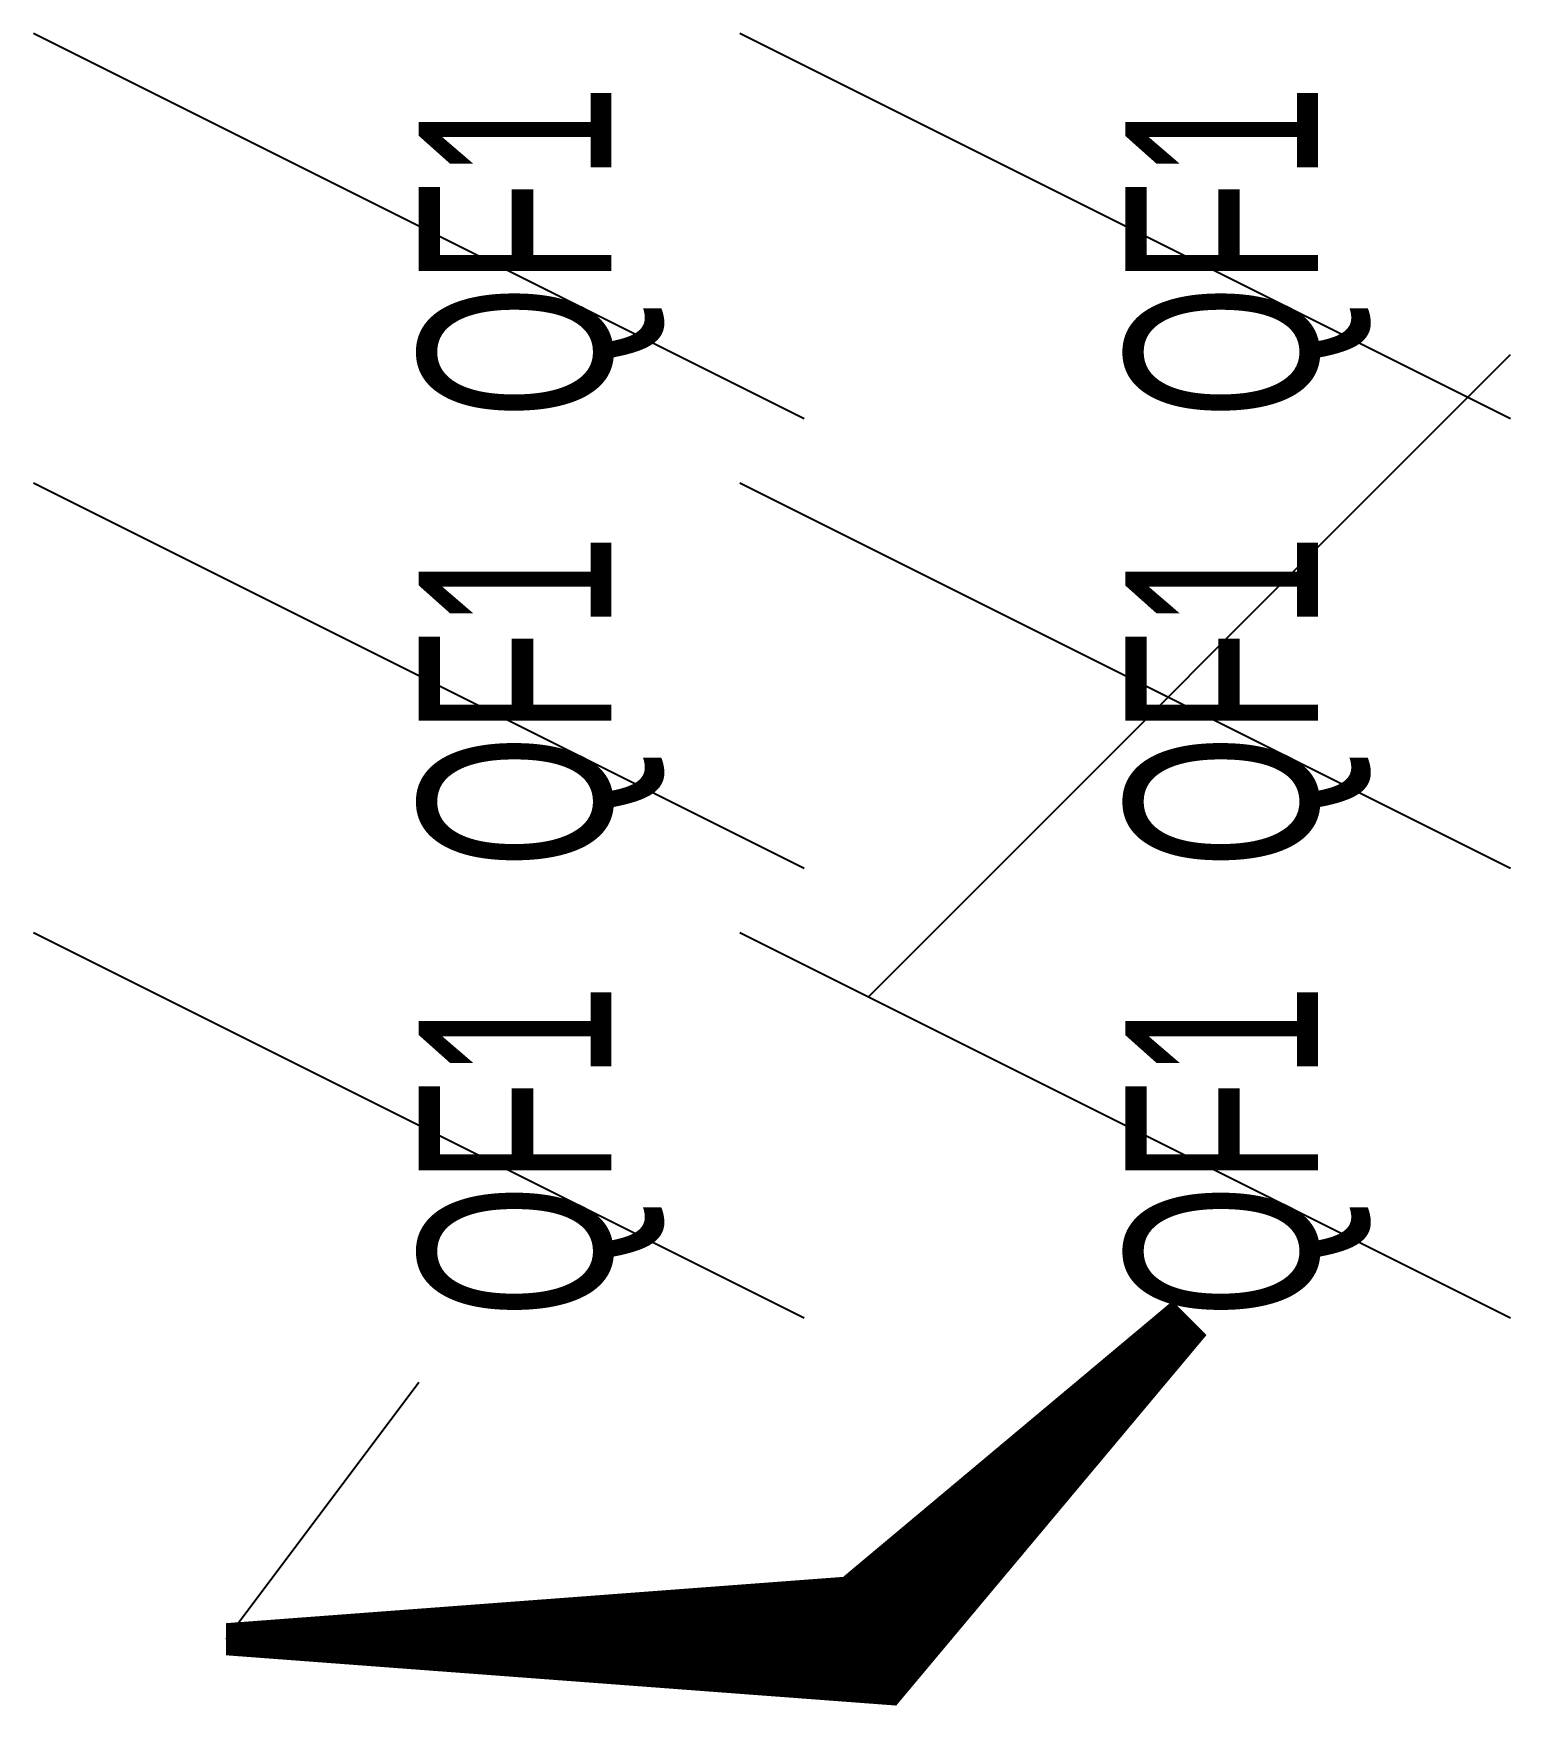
# Model space of a CAD drawing. Header units: inches. Extents: x -3 to 20, y -1 to 25.
import ezdxf

# ---------------------------------------------------------------- set-up
doc = ezdxf.new("R2010")
doc.units = ezdxf.units.IN
doc.header["$MEASUREMENT"] = 0
doc.layers.get('0').update_dxf_attribs({"lineweight": 25})

# ---------------------------------------------------------------- blocks, each defined once
blk = doc.blocks.new('DWG_PROBE')
at = {"color": 2}
blk.add_line((0, 0), (3, 4), dxfattribs=at)
blk.add_attdef('TAG1', (0, 1), '', height=1)

msp = doc.modelspace()

# ---------------------------------------------------------------- linework, layer by layer
for p, q in [((10, 10), (20, 20)), ((0, 0), (3, 4))]:
    msp.add_line(p, q)
at = {"color": 0, "true_color": 0x2468ac, "transparency": 33554528}
msp.add_lwpolyline([(0, 0, 0.5, 2, 0), (10, 0, 2, 0.75, 0), (15, 5, 0, 0, 0)], format="xyseb", dxfattribs=at)

# ---------------------------------------------------------------- block references
at = {"color": 2, "xscale": 2, "yscale": 3, "zscale": 2, "rotation": 90, "row_count": 2, "column_count": 3, "row_spacing": 11, "column_spacing": 7}
msp.add_blockref('DWG_PROBE', (20, 5), dxfattribs=at).add_auto_attribs({'TAG1': 'QF1'})

doc.saveas('drawing.dxf')
